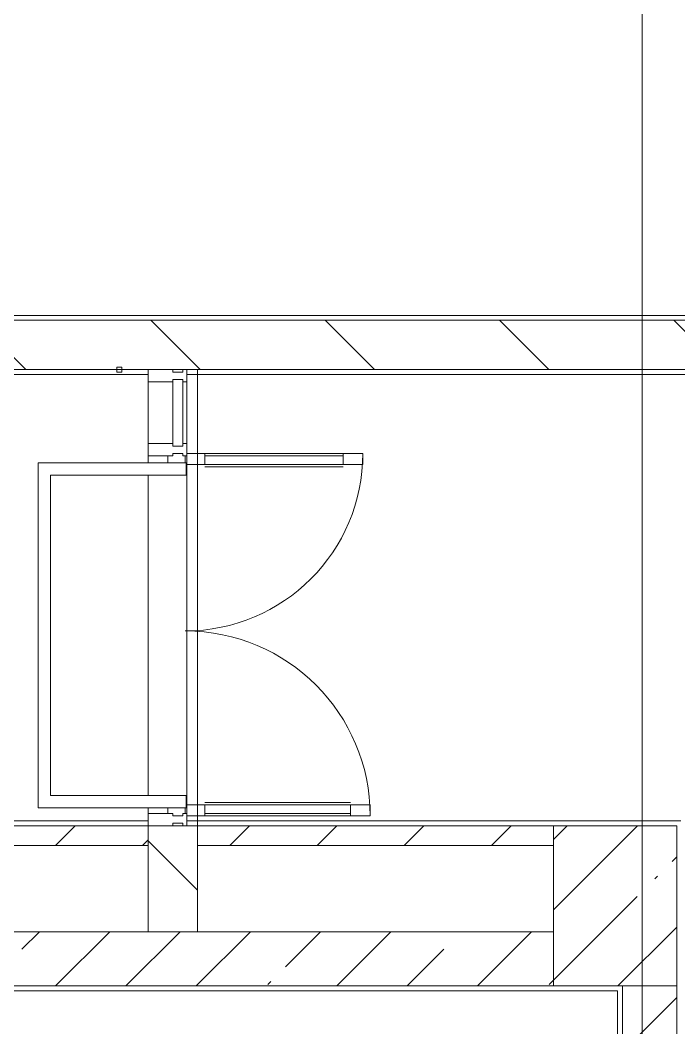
# Model space of a CAD drawing. Header units: millimetres. Extents: x 81711 to 274967, y -8553 to 29000.
# Drawn here: x 229994 to 232665, y 10730 to 14818 of the extents above; entities that cross this region are included whole.
import ezdxf

# ---------------------------------------------------------------- set-up
doc = ezdxf.new("R2010")
doc.units = ezdxf.units.MM
for name, color, linetype, lineweight, true_color in [('A-DETL-GENF-2', 7, 'Continuous', 5, 0xaaaaaa), ('A-DOOR-6', 7, 'Continuous', 5, 0xaaaaaa), ('A-FLOR-2', 7, 'Continuous', 5, 0xaaaaaa)]:
    doc.layers.add(name, color=color, linetype=linetype, lineweight=lineweight, true_color=true_color)
for name, color, linetype, lineweight in [('A-GLAZ-CURT-2', 7, 'Continuous', 5), ('A-GLAZ-CWMG-2', 7, 'Continuous', 5), ('A-WALL', 7, 'Continuous', 9), ('A-WALL-10', 7, 'Continuous', 5), ('I-WALL-27', 7, 'Continuous', 5), ('S-COLS-1', 7, 'Continuous', 5), ('Оси', 7, 'Continuous', 9)]:
    doc.layers.add(name, color=color, linetype=linetype, lineweight=lineweight)
pattern_1 = [(45, (147956.67, 0), (-285.1231, 285.1231), []), (45, (148241.8, 0), (-285.1231, 285.1231), [504.031, -100.806, 16.764, -84.042])]
pattern_2 = [(135, (147956.67, 0), (-353.5534, -353.5534), [])]

# ---------------------------------------------------------------- blocks, each defined once
blk = doc.blocks.new('Системная панель - Стекло - 40мм-22736316-1_5_3_птичка')
at = {"layer": 'A-GLAZ-CURT-2'}
for p, q in [((135, 0), (-135, 0)), ((-135, 0), (-135, -40)), ((135, -40), (135, 0)), ((-135, -40), (135, -40))]:
    blk.add_line(p, q, dxfattribs=at)
blk = doc.blocks.new('Прямоугольный импост - Импост структурный с накладкой - 160мм Темный-32274872-1_5_3_птичка')
at = {"layer": 'A-GLAZ-CWMG-2'}
for p, q in [((82557, 13100), (82557, 13350)), ((82714, 13100), (82714, 13350))]:
    blk.add_line(p, q, dxfattribs=at)
blk = doc.blocks.new('Прямоугольный импост - Импост структурный с накладкой - 160мм Темный-30755840-1_5_3_птичка')
at = {"layer": 'A-GLAZ-CWMG-2'}
for p, q in [((-50, 40), (-50, 140)), ((-50, 140), (0, 140)), ((0, 140), (0, 40)), ((-40, 40), (-50, 40)), ((-50, -17), (-50, 0)), ((-50, 0), (-40, 0)), ((-40, 0), (-40, 40)), ((-10, 40), (-10, 0)), ((0, 40), (-10, 40)), ((-10, 0), (0, 0)), ((0, 0), (0, -17)), ((0, -17), (-50, -17))]:
    blk.add_line(p, q, dxfattribs=at)
blk = doc.blocks.new('Дверь_Витражная_остекление_ - ДВН_CОШ в витраже В-7-32274869-1_5_3_птичка')
at = {"layer": 'A-DETL-GENF-2'}
for p, q in [((735, 760), (690, 760)), ((690, 760), (690, 14.3)), ((735, 760), (690, 760)), ((690, 760), (690, 14.3)), ((735, 760), (735, 17)), ((735, 17), (735, 760)), ((-735, 730), (-690, 730)), ((-735, 730), (-735, 17)), ((-690, 730), (-735, 730)), ((-735, 730), (-735, 17)), ((-690, 730), (-690, 14.3)), ((-690, 14.3), (-690, 730)), ((681, 680), (681, 90)), ((735, 680), (690, 680)), ((725, 680), (725, 90)), ((-735, 650), (-690, 650)), ((-725, 650), (-725, 90)), ((-681, 650), (-681, 90)), ((-735, 90), (-690, 90)), ((735, 90), (690, 90)), ((-697, 10), (-725, 10)), ((-725, 10), (-697, 10)), ((-697, 10), (-725, 10)), ((702.2, 10), (725, 10)), ((702.2, 10), (725, 10)), ((702.2, 10), (725, 10)), ((-725, -60), (-697.4, -60)), ((725, -60), (702.6, -60))]:
    blk.add_line(p, q, dxfattribs=at)
at = {"layer": 'A-DOOR-6'}
for p, q in [((735, 760), (735, 17)), ((-735, 730), (-735, 17))]:
    blk.add_line(p, q, dxfattribs=at)
for centre, radius, start, end in [((735, 10), 750, 90, 180), ((-735, 10), 720, 360, 90)]:
    blk.add_arc(centre, radius, start, end, dxfattribs=at)
blk = doc.blocks.new('Прямоугольный импост - Импост структурный с накладкой - 160мм Темный-30755836-1_5_3_птичка')
at = {"layer": 'A-GLAZ-CWMG-2'}
for p, q in [((-25, 40), (-25, 140)), ((-25, 140), (25, 140)), ((25, 140), (25, 40)), ((-15, 40), (-25, 40)), ((-25, -17), (-25, 0)), ((-25, 0), (-15, 0)), ((-15, 0), (-15, 40)), ((15, 40), (15, 0)), ((25, 40), (15, 40)), ((15, 0), (25, 0)), ((25, 0), (25, -17)), ((25, -17), (-25, -17))]:
    blk.add_line(p, q, dxfattribs=at)
blk = doc.blocks.new('Прямоугольный импост - Импост структурный с накладкой - 160мм Темный-30755843-1_5_3_птичка')
at = {"layer": 'A-GLAZ-CWMG-2'}
for p, q in [((0, 140), (-50, 140)), ((-50, 140), (-50, 40)), ((0, 40), (0, 140)), ((-50, 40), (-40, 40)), ((-40, 0), (-50, 0)), ((-50, 0), (-50, -17)), ((-40, 40), (-40, 0)), ((-10, 0), (-10, 40)), ((-10, 40), (0, 40)), ((0, 0), (-10, 0)), ((0, -17), (0, 0)), ((-50, -17), (0, -17))]:
    blk.add_line(p, q, dxfattribs=at)

msp = doc.modelspace()

# ---------------------------------------------------------------- hatches: boundary and pattern name
at = {"layer": 'I-WALL-27'}
h = msp.add_hatch(dxfattribs=at)
h.set_pattern_fill('FP_104', color=256, style=0, pattern_type=2)
h.set_pattern_definition(pattern_2)
h.paths.add_polyline_path([(224052.7, 13400), (232656.7, 13400), (232656.7, 13600), (216606.7, 13600), (216606.7, 13400), (223090, 13400)])
h = msp.add_hatch(dxfattribs=at)
h.set_pattern_fill('FP_104', color=256, style=0, pattern_type=2)
h.set_pattern_definition(pattern_2)
h.paths.add_polyline_path([(233066.7, 13400), (233096.7, 13400), (233096.7, 13600), (232656.7, 13600), (232656.7, 13400), (232996.7, 13400)])
h = msp.add_hatch(dxfattribs=at)
h.set_pattern_fill('FP_110', color=256, style=0, pattern_type=2)
h.set_pattern_definition([(45, (147956.67, 0), (-176.7767, 176.7767), [])])
h.paths.add_polyline_path([(230713.7, 11470), (232156.7, 11470), (232156.7, 11550), (230713.7, 11550)])
h.paths.add_polyline_path([(228806.7, 11470), (230513.7, 11470), (230513.7, 11550), (228806.7, 11550)])
h = msp.add_hatch(dxfattribs=at)
h.set_pattern_fill('FP_104', color=256, style=0, pattern_type=2)
h.set_pattern_definition(pattern_2)
h.paths.add_polyline_path([(230713.7, 11120), (230713.7, 11550), (230513.7, 11550), (230513.7, 11120), (230670.7, 11120)])
h = msp.add_hatch(dxfattribs=at)
h.set_pattern_fill('FP_74', color=256, style=0, pattern_type=2)
h.set_pattern_definition(pattern_1)
h.paths.add_polyline_path([(228840.8, 10900), (232156.7, 10900), (232156.7, 11120), (228806.7, 11120), (228806.7, 10900)])
h = msp.add_hatch(dxfattribs=at)
h.set_pattern_fill('FP_74', color=256, style=0, pattern_type=2)
h.set_pattern_definition(pattern_1)
h.paths.add_polyline_path([(232656.7, 4050), (232656.7, 10900), (232436.7, 10900), (232436.7, 4050)])
at = {"layer": 'S-COLS-1'}
h = msp.add_hatch(dxfattribs=at)
h.set_pattern_fill('FP_74', color=256, style=0, pattern_type=2)
h.set_pattern_definition(pattern_1)
h.paths.add_polyline_path([(232436.7, 10900), (232656.7, 10900), (232656.7, 11550), (232156.7, 11550), (232156.7, 10900), (232416.7, 10900)])

# ---------------------------------------------------------------- linework, layer by layer
at = {"layer": 'A-FLOR-2'}
for p, q in [((218786.7, 13620), (233096.7, 13620)), ((230513.7, 13380), (225256.5, 13380)), ((233107.7, 13380), (230670.7, 13380)), ((230670.7, 11600), (230670.7, 13050)), ((230068, 13022.4), (230068, 11622.4)), ((230668, 13022.4), (230068, 13022.4)), ((230668, 12972.4), (230668, 13022.4)), ((230118, 11672.4), (230118, 12972.4)), ((230118, 12972.4), (230668, 12972.4)), ((230668, 11672.4), (230118, 11672.4)), ((230668, 11622.4), (230668, 11672.4)), ((230068, 11622.4), (230668, 11622.4)), ((228286.7, 11570), (230513.7, 11570)), ((230670.7, 11570), (232673.7, 11570)), ((232416.7, 10880), (228726.7, 10880)), ((232416.7, 4070), (232416.7, 10880))]:
    msp.add_line(p, q, dxfattribs=at)
at = {"layer": 'A-WALL'}
for p, q in [((230513.7, 11470), (230513.7, 11550)), ((230713.7, 11550), (230713.7, 11470)), ((230513.7, 11120), (230713.7, 11120))]:
    msp.add_line(p, q, dxfattribs=at)
at = {"layer": 'A-WALL-10'}
for p, q in [((230406.7, 13410), (230386.7, 13410)), ((230386.7, 13410), (230386.7, 13390)), ((230406.7, 13390), (230406.7, 13410)), ((230386.7, 13390), (230406.7, 13390))]:
    msp.add_line(p, q, dxfattribs=at)
at = {"layer": 'I-WALL-27'}
for p, q in [((233066.7, 13600), (218766.7, 13600)), ((225236.5, 13400), (233066.7, 13400)), ((230713.7, 13400), (230713.7, 11550)), ((230513.7, 13022.4), (230513.7, 13050)), ((230513.7, 11672.4), (230513.7, 12972.4)), ((230513.7, 11600), (230513.7, 11622.4)), ((230513.7, 11550), (228806.7, 11550)), ((230713.7, 11550), (230513.7, 11550)), ((232156.7, 11550), (230713.7, 11550)), ((232156.7, 11470), (232156.7, 11550)), ((228806.7, 11470), (230513.7, 11470)), ((230513.7, 11470), (230513.7, 11120)), ((230713.7, 11120), (230713.7, 11470)), ((230713.7, 11470), (232156.7, 11470)), ((230513.7, 11120), (228806.7, 11120)), ((232156.7, 11120), (230713.7, 11120)), ((232156.7, 10900), (232156.7, 11120)), ((228806.7, 10900), (232156.7, 10900)), ((232436.7, 10900), (232436.7, 4050)), ((232656.7, 10900), (232436.7, 10900)), ((232656.7, 4050), (232656.7, 10900))]:
    msp.add_line(p, q, dxfattribs=at)
at = {"layer": 'S-COLS-1'}
for p, q in [((232656.7, 11550), (232156.7, 11550)), ((232156.7, 11550), (232156.7, 10900)), ((232656.7, 10900), (232656.7, 11550)), ((232156.7, 10900), (232656.7, 10900))]:
    msp.add_line(p, q, dxfattribs=at)
at = {"layer": 'Оси'}
msp.add_line((232516.7, 10029.8), (232516.7, 21915.1), dxfattribs=at)

# ---------------------------------------------------------------- block references
at = {"layer": 'A-DOOR-6', "rotation": 269.9999999999999}
msp.add_blockref('Дверь_Витражная_остекление_ - ДВН_CОШ в витраже В-7-32274869-1_5_3_птичка', (230653.7, 12325), dxfattribs=at)
at = {"layer": 'A-GLAZ-CURT-2', "rotation": 269.9999999999999}
msp.add_blockref('Системная панель - Стекло - 40мм-22736316-1_5_3_птичка', (230653.7, 13225), dxfattribs=at)
at = {"layer": 'A-GLAZ-CWMG-2', "rotation": 89.99999999999993}
msp.add_blockref('Прямоугольный импост - Импост структурный с накладкой - 160мм Темный-30755843-1_5_3_птичка', (230653.7, 13400), dxfattribs=at)
at = {"layer": 'A-GLAZ-CWMG-2'}
msp.add_blockref('Прямоугольный импост - Импост структурный с накладкой - 160мм Темный-32274872-1_5_3_птичка', (147956.7, 0), dxfattribs=at)
at = {"layer": 'A-GLAZ-CWMG-2', "extrusion": (0, 0, -1), "rotation": 270.0000000000001}
for name, p in [('Прямоугольный импост - Импост структурный с накладкой - 160мм Темный-30755836-1_5_3_птичка', (-230653.7, 13075)), ('Прямоугольный импост - Импост структурный с накладкой - 160мм Темный-30755840-1_5_3_птичка', (-230653.7, 11550))]:
    msp.add_blockref(name, p, dxfattribs=at)

doc.saveas('drawing.dxf')
